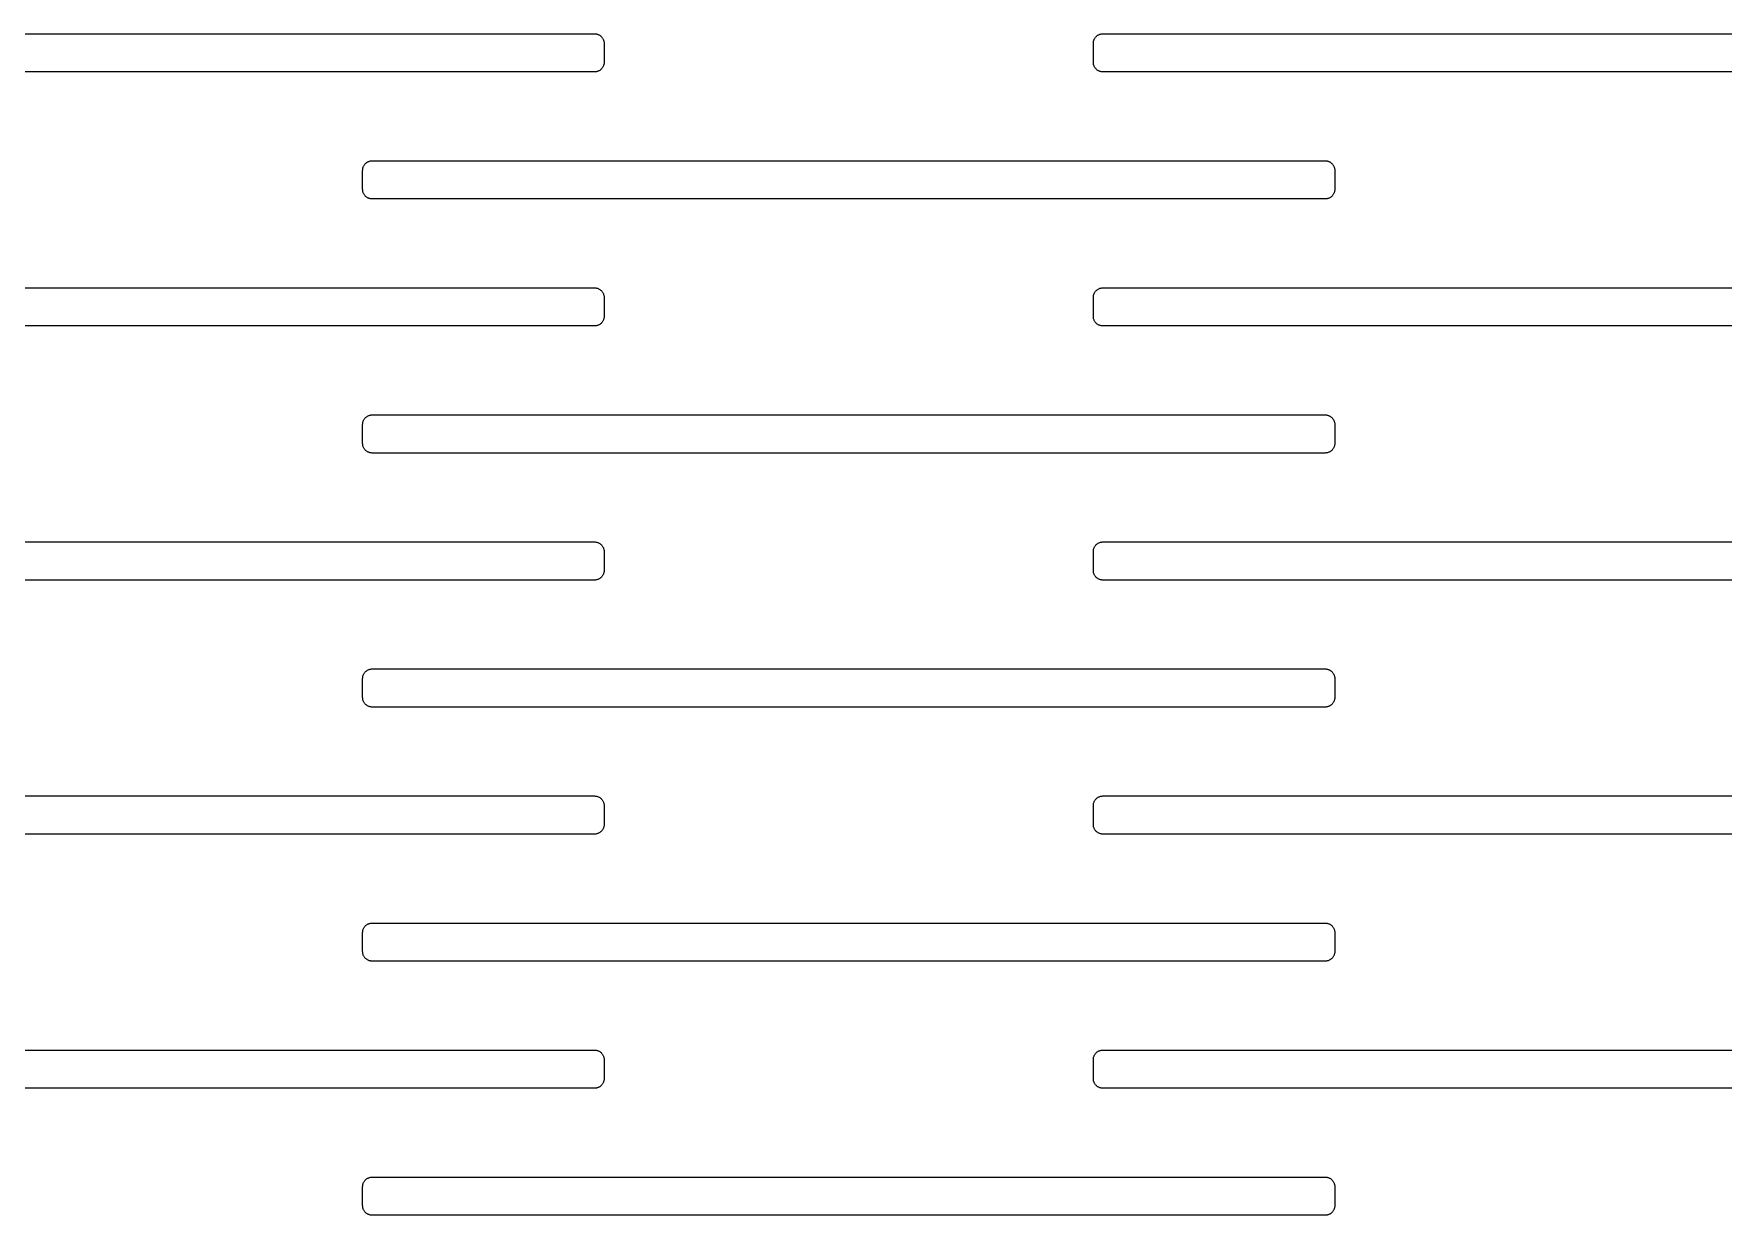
# Model space of a CAD drawing. Header units: metres. Extents: x -156 to 156, y -163 to 163.
# Drawn here: x -25.7 to 27.5, y 42.7 to 79.9 of the extents above; entities that cross this region are included whole.
import ezdxf

# ---------------------------------------------------------------- set-up
doc = ezdxf.new("R2010")
doc.units = ezdxf.units.M

msp = doc.modelspace()

# ---------------------------------------------------------------- linework, layer by layer
for p, q in [((-35, 79.9), (-8, 79.9)), ((-8, 79.9), (-7.98116, 79.8994)), ((-7.98116, 79.8994), (-7.96239, 79.8976)), ((-7.96239, 79.8976), (-7.94377, 79.8947)), ((-7.94377, 79.8947), (-7.92538, 79.8906)), ((-7.92538, 79.8906), (-7.90729, 79.8853)), ((-7.90729, 79.8853), (-7.88956, 79.8789)), ((-7.88956, 79.8789), (-7.87225, 79.8714)), ((-7.87225, 79.8714), (-7.85547, 79.8629)), ((-7.85547, 79.8629), (-7.83925, 79.8533)), ((-7.83925, 79.8533), (-7.82365, 79.8427)), ((-7.82365, 79.8427), (-7.80876, 79.8311)), ((-7.80876, 79.8311), (-7.79463, 79.8187)), ((-7.79463, 79.8187), (-7.7813, 79.8054)), ((-7.7813, 79.8054), (-7.76884, 79.7912)), ((-7.76884, 79.7912), (-7.75729, 79.7763)), ((-7.75729, 79.7763), (-7.74669, 79.7607)), ((7.74669, 79.7607), (7.75729, 79.7763)), ((7.75729, 79.7763), (7.76884, 79.7912)), ((7.76884, 79.7912), (7.7813, 79.8054)), ((7.7813, 79.8054), (7.79463, 79.8187)), ((7.79463, 79.8187), (7.80876, 79.8311)), ((7.80876, 79.8311), (7.82365, 79.8427)), ((7.82365, 79.8427), (7.83925, 79.8533)), ((7.83925, 79.8533), (7.85547, 79.8629)), ((7.85547, 79.8629), (7.87225, 79.8714)), ((7.87225, 79.8714), (7.88956, 79.8789)), ((7.88956, 79.8789), (7.90729, 79.8853)), ((7.90729, 79.8853), (7.92538, 79.8906)), ((7.92538, 79.8906), (7.94377, 79.8947)), ((7.94377, 79.8947), (7.96239, 79.8976)), ((7.96239, 79.8976), (7.98116, 79.8994)), ((7.98116, 79.8994), (8, 79.9)), ((8, 79.9), (35, 79.9)), ((-7.74669, 79.7607), (-7.73711, 79.7445)), ((-7.73711, 79.7445), (-7.72855, 79.7277)), ((-7.72855, 79.7277), (-7.72105, 79.7104)), ((-7.72105, 79.7104), (-7.71468, 79.6927)), ((-7.71468, 79.6927), (-7.70941, 79.6746)), ((-7.70941, 79.6746), (-7.70531, 79.6562)), ((-7.70531, 79.6562), (-7.70236, 79.6376)), ((-7.70236, 79.6376), (-7.70059, 79.6188)), ((-7.70059, 79.6188), (-7.7, 79.6)), ((-7.7, 79.6), (-7.7, 79)), ((7.7, 79.6), (7.70059, 79.6188)), ((7.7, 79), (7.7, 79.6)), ((7.70059, 79.6188), (7.70236, 79.6376)), ((7.70236, 79.6376), (7.70531, 79.6562)), ((7.70531, 79.6562), (7.70941, 79.6746)), ((7.70941, 79.6746), (7.71468, 79.6927)), ((7.71468, 79.6927), (7.72105, 79.7104)), ((7.72105, 79.7104), (7.72855, 79.7277)), ((7.72855, 79.7277), (7.73711, 79.7445)), ((7.73711, 79.7445), (7.74669, 79.7607)), ((-7.94377, 78.7053), (-7.96239, 78.7024)), ((-7.92538, 78.7094), (-7.94377, 78.7053)), ((-7.90729, 78.7147), (-7.92538, 78.7094)), ((-7.88956, 78.7211), (-7.90729, 78.7147)), ((-7.87225, 78.7285), (-7.88956, 78.7211)), ((-7.85547, 78.7371), (-7.87225, 78.7285)), ((-7.83925, 78.7467), (-7.85547, 78.7371)), ((-7.82365, 78.7573), (-7.83925, 78.7467)), ((-7.80876, 78.7688), (-7.82365, 78.7573)), ((-7.79463, 78.7813), (-7.80876, 78.7688)), ((-7.7813, 78.7946), (-7.79463, 78.7813)), ((-7.76884, 78.8088), (-7.7813, 78.7946)), ((-7.75729, 78.8237), (-7.76884, 78.8088)), ((-7.74669, 78.8392), (-7.75729, 78.8237)), ((-7.73711, 78.8555), (-7.74669, 78.8392)), ((-7.72855, 78.8723), (-7.73711, 78.8555)), ((-7.72105, 78.8896), (-7.72855, 78.8723)), ((-7.71468, 78.9073), (-7.72105, 78.8896)), ((-7.70941, 78.9254), (-7.71468, 78.9073)), ((-7.70531, 78.9438), (-7.70941, 78.9254)), ((-7.70236, 78.9624), (-7.70531, 78.9438)), ((-7.70059, 78.9812), (-7.70236, 78.9624)), ((-7.7, 79), (-7.70059, 78.9812)), ((7.70059, 78.9812), (7.7, 79)), ((7.70236, 78.9624), (7.70059, 78.9812)), ((7.70531, 78.9438), (7.70236, 78.9624)), ((7.70941, 78.9254), (7.70531, 78.9438)), ((7.71468, 78.9073), (7.70941, 78.9254)), ((7.72105, 78.8896), (7.71468, 78.9073)), ((7.72855, 78.8723), (7.72105, 78.8896)), ((7.73711, 78.8555), (7.72855, 78.8723)), ((7.74669, 78.8392), (7.73711, 78.8555)), ((7.75729, 78.8237), (7.74669, 78.8392)), ((7.76884, 78.8088), (7.75729, 78.8237)), ((7.7813, 78.7946), (7.76884, 78.8088)), ((7.79463, 78.7813), (7.7813, 78.7946)), ((7.80876, 78.7688), (7.79463, 78.7813)), ((7.82365, 78.7573), (7.80876, 78.7688)), ((7.83925, 78.7467), (7.82365, 78.7573)), ((7.85547, 78.7371), (7.83925, 78.7467)), ((7.87225, 78.7285), (7.85547, 78.7371)), ((7.88956, 78.7211), (7.87225, 78.7285)), ((7.90729, 78.7147), (7.88956, 78.7211)), ((7.92538, 78.7094), (7.90729, 78.7147)), ((7.94377, 78.7053), (7.92538, 78.7094)), ((7.96239, 78.7024), (7.94377, 78.7053)), ((-8, 78.7), (-35, 78.7)), ((-7.98116, 78.7006), (-8, 78.7)), ((-7.96239, 78.7024), (-7.98116, 78.7006)), ((7.98116, 78.7006), (7.96239, 78.7024)), ((8, 78.7), (7.98116, 78.7006)), ((35, 78.7), (8, 78.7)), ((-15.3, 75.6), (-15.2994, 75.6188)), ((-15.3, 75), (-15.3, 75.6)), ((-15.2994, 75.6188), (-15.2976, 75.6376)), ((-15.2976, 75.6376), (-15.2947, 75.6562)), ((-15.2947, 75.6562), (-15.2906, 75.6746)), ((-15.2906, 75.6746), (-15.2853, 75.6927)), ((-15.2853, 75.6927), (-15.2789, 75.7104)), ((-15.2789, 75.7104), (-15.2714, 75.7277)), ((-15.2714, 75.7277), (-15.2629, 75.7445)), ((-15.2629, 75.7445), (-15.2533, 75.7607)), ((-15.2533, 75.7607), (-15.2427, 75.7763)), ((-15.2427, 75.7763), (-15.2311, 75.7912)), ((-15.2311, 75.7912), (-15.2187, 75.8054)), ((-15.2187, 75.8054), (-15.2054, 75.8187)), ((-15.2054, 75.8187), (-15.1912, 75.8311)), ((-15.1912, 75.8311), (-15.1763, 75.8427)), ((-15.1763, 75.8427), (-15.1607, 75.8533)), ((-15.1607, 75.8533), (-15.1445, 75.8629)), ((-15.1445, 75.8629), (-15.1277, 75.8714)), ((-15.1277, 75.8714), (-15.1104, 75.8789)), ((-15.1104, 75.8789), (-15.0927, 75.8853)), ((-15.0927, 75.8853), (-15.0746, 75.8906)), ((-15.0746, 75.8906), (-15.0562, 75.8947)), ((-15.0562, 75.8947), (-15.0376, 75.8976)), ((-15.0376, 75.8976), (-15.0188, 75.8994)), ((-15.0188, 75.8994), (-15, 75.9)), ((-15, 75.9), (15, 75.9)), ((15, 75.9), (15.0188, 75.8994)), ((15.0188, 75.8994), (15.0376, 75.8976)), ((15.0376, 75.8976), (15.0562, 75.8947)), ((15.0562, 75.8947), (15.0746, 75.8906)), ((15.0746, 75.8906), (15.0927, 75.8853)), ((15.0927, 75.8853), (15.1104, 75.8789)), ((15.1104, 75.8789), (15.1277, 75.8714)), ((15.1277, 75.8714), (15.1445, 75.8629)), ((15.1445, 75.8629), (15.1607, 75.8533)), ((15.1607, 75.8533), (15.1763, 75.8427)), ((15.1763, 75.8427), (15.1912, 75.8311)), ((15.1912, 75.8311), (15.2054, 75.8187)), ((15.2054, 75.8187), (15.2187, 75.8054)), ((15.2187, 75.8054), (15.2311, 75.7912)), ((15.2311, 75.7912), (15.2427, 75.7763)), ((15.2427, 75.7763), (15.2533, 75.7607)), ((15.2533, 75.7607), (15.2629, 75.7445)), ((15.2629, 75.7445), (15.2714, 75.7277)), ((15.2714, 75.7277), (15.2789, 75.7104)), ((15.2789, 75.7104), (15.2853, 75.6927)), ((15.2853, 75.6927), (15.2906, 75.6746)), ((15.2906, 75.6746), (15.2947, 75.6562)), ((15.2947, 75.6562), (15.2976, 75.6376)), ((15.2976, 75.6376), (15.2994, 75.6188)), ((15.2994, 75.6188), (15.3, 75.6)), ((15.3, 75.6), (15.3, 75)), ((-15.2994, 74.9812), (-15.3, 75)), ((-15.2976, 74.9624), (-15.2994, 74.9812)), ((15.2994, 74.9812), (15.2976, 74.9624)), ((15.3, 75), (15.2994, 74.9812)), ((-15.2947, 74.9438), (-15.2976, 74.9624)), ((-15.2906, 74.9254), (-15.2947, 74.9438)), ((-15.2853, 74.9073), (-15.2906, 74.9254)), ((-15.2789, 74.8896), (-15.2853, 74.9073)), ((-15.2714, 74.8723), (-15.2789, 74.8896)), ((-15.2629, 74.8555), (-15.2714, 74.8723)), ((-15.2533, 74.8392), (-15.2629, 74.8555)), ((-15.2427, 74.8237), (-15.2533, 74.8392)), ((-15.2311, 74.8088), (-15.2427, 74.8237)), ((-15.2187, 74.7946), (-15.2311, 74.8088)), ((-15.2054, 74.7813), (-15.2187, 74.7946)), ((-15.1912, 74.7688), (-15.2054, 74.7813)), ((-15.1763, 74.7573), (-15.1912, 74.7688)), ((-15.1607, 74.7467), (-15.1763, 74.7573)), ((-15.1445, 74.7371), (-15.1607, 74.7467)), ((-15.1277, 74.7285), (-15.1445, 74.7371)), ((-15.1104, 74.7211), (-15.1277, 74.7285)), ((-15.0927, 74.7147), (-15.1104, 74.7211)), ((-15.0746, 74.7094), (-15.0927, 74.7147)), ((-15.0562, 74.7053), (-15.0746, 74.7094)), ((-15.0376, 74.7024), (-15.0562, 74.7053)), ((-15.0188, 74.7006), (-15.0376, 74.7024)), ((-15, 74.7), (-15.0188, 74.7006)), ((15, 74.7), (-15, 74.7)), ((15.0188, 74.7006), (15, 74.7)), ((15.0376, 74.7024), (15.0188, 74.7006)), ((15.0562, 74.7053), (15.0376, 74.7024)), ((15.0746, 74.7094), (15.0562, 74.7053)), ((15.0927, 74.7147), (15.0746, 74.7094)), ((15.1104, 74.7211), (15.0927, 74.7147)), ((15.1277, 74.7285), (15.1104, 74.7211)), ((15.1445, 74.7371), (15.1277, 74.7285)), ((15.1607, 74.7467), (15.1445, 74.7371)), ((15.1763, 74.7573), (15.1607, 74.7467)), ((15.1912, 74.7688), (15.1763, 74.7573)), ((15.2054, 74.7813), (15.1912, 74.7688)), ((15.2187, 74.7946), (15.2054, 74.7813)), ((15.2311, 74.8088), (15.2187, 74.7946)), ((15.2427, 74.8237), (15.2311, 74.8088)), ((15.2533, 74.8392), (15.2427, 74.8237)), ((15.2629, 74.8555), (15.2533, 74.8392)), ((15.2714, 74.8723), (15.2629, 74.8555)), ((15.2789, 74.8896), (15.2714, 74.8723)), ((15.2853, 74.9073), (15.2789, 74.8896)), ((15.2906, 74.9254), (15.2853, 74.9073)), ((15.2947, 74.9438), (15.2906, 74.9254)), ((15.2976, 74.9624), (15.2947, 74.9438)), ((-35, 71.9), (-8, 71.9)), ((-8, 71.9), (-7.98116, 71.8994)), ((-7.98116, 71.8994), (-7.96239, 71.8976)), ((-7.96239, 71.8976), (-7.94377, 71.8947)), ((-7.94377, 71.8947), (-7.92538, 71.8906)), ((-7.92538, 71.8906), (-7.90729, 71.8853)), ((-7.90729, 71.8853), (-7.88956, 71.8789)), ((-7.88956, 71.8789), (-7.87225, 71.8714)), ((-7.87225, 71.8714), (-7.85547, 71.8629)), ((-7.85547, 71.8629), (-7.83925, 71.8533)), ((-7.83925, 71.8533), (-7.82365, 71.8427)), ((-7.82365, 71.8427), (-7.80876, 71.8311)), ((-7.80876, 71.8311), (-7.79463, 71.8187)), ((-7.79463, 71.8187), (-7.7813, 71.8054)), ((-7.7813, 71.8054), (-7.76884, 71.7912)), ((-7.76884, 71.7912), (-7.75729, 71.7763)), ((7.75729, 71.7763), (7.76884, 71.7912)), ((7.76884, 71.7912), (7.7813, 71.8054)), ((7.7813, 71.8054), (7.79463, 71.8187)), ((7.79463, 71.8187), (7.80876, 71.8311)), ((7.80876, 71.8311), (7.82365, 71.8427)), ((7.82365, 71.8427), (7.83925, 71.8533)), ((7.83925, 71.8533), (7.85547, 71.8629)), ((7.85547, 71.8629), (7.87225, 71.8714)), ((7.87225, 71.8714), (7.88956, 71.8789)), ((7.88956, 71.8789), (7.90729, 71.8853)), ((7.90729, 71.8853), (7.92538, 71.8906)), ((7.92538, 71.8906), (7.94377, 71.8947)), ((7.94377, 71.8947), (7.96239, 71.8976)), ((7.96239, 71.8976), (7.98116, 71.8994)), ((7.98116, 71.8994), (8, 71.9)), ((8, 71.9), (35, 71.9)), ((-7.75729, 71.7763), (-7.74669, 71.7607)), ((-7.74669, 71.7607), (-7.73711, 71.7445)), ((-7.73711, 71.7445), (-7.72855, 71.7277)), ((-7.72855, 71.7277), (-7.72105, 71.7104)), ((-7.72105, 71.7104), (-7.71468, 71.6927)), ((-7.71468, 71.6927), (-7.70941, 71.6746)), ((-7.70941, 71.6746), (-7.70531, 71.6562)), ((-7.70531, 71.6562), (-7.70236, 71.6376)), ((-7.70236, 71.6376), (-7.70059, 71.6188)), ((-7.70059, 71.6188), (-7.7, 71.6)), ((-7.7, 71.6), (-7.7, 71)), ((7.7, 71.6), (7.70059, 71.6188)), ((7.7, 71), (7.7, 71.6)), ((7.70059, 71.6188), (7.70236, 71.6376)), ((7.70236, 71.6376), (7.70531, 71.6562)), ((7.70531, 71.6562), (7.70941, 71.6746)), ((7.70941, 71.6746), (7.71468, 71.6927)), ((7.71468, 71.6927), (7.72105, 71.7104)), ((7.72105, 71.7104), (7.72855, 71.7277)), ((7.72855, 71.7277), (7.73711, 71.7445)), ((7.73711, 71.7445), (7.74669, 71.7607)), ((7.74669, 71.7607), (7.75729, 71.7763)), ((-7.87225, 70.7285), (-7.88956, 70.7211)), ((-7.85547, 70.7371), (-7.87225, 70.7285)), ((-7.83925, 70.7467), (-7.85547, 70.7371)), ((-7.82365, 70.7573), (-7.83925, 70.7467)), ((-7.80876, 70.7688), (-7.82365, 70.7573)), ((-7.79463, 70.7813), (-7.80876, 70.7688)), ((-7.7813, 70.7946), (-7.79463, 70.7813)), ((-7.76884, 70.8088), (-7.7813, 70.7946)), ((-7.75729, 70.8237), (-7.76884, 70.8088)), ((-7.74669, 70.8392), (-7.75729, 70.8237)), ((-7.73711, 70.8555), (-7.74669, 70.8392)), ((-7.72855, 70.8723), (-7.73711, 70.8555)), ((-7.72105, 70.8896), (-7.72855, 70.8723)), ((-7.71468, 70.9073), (-7.72105, 70.8896)), ((-7.70941, 70.9254), (-7.71468, 70.9073)), ((-7.70531, 70.9438), (-7.70941, 70.9254)), ((-7.70236, 70.9624), (-7.70531, 70.9438)), ((-7.70059, 70.9812), (-7.70236, 70.9624)), ((-7.7, 71), (-7.70059, 70.9812)), ((7.70059, 70.9812), (7.7, 71)), ((7.70236, 70.9624), (7.70059, 70.9812)), ((7.70531, 70.9438), (7.70236, 70.9624)), ((7.70941, 70.9254), (7.70531, 70.9438)), ((7.71468, 70.9073), (7.70941, 70.9254)), ((7.72105, 70.8896), (7.71468, 70.9073)), ((7.72855, 70.8723), (7.72105, 70.8896)), ((7.73711, 70.8555), (7.72855, 70.8723)), ((7.74669, 70.8392), (7.73711, 70.8555)), ((7.75729, 70.8237), (7.74669, 70.8392)), ((7.76884, 70.8088), (7.75729, 70.8237)), ((7.7813, 70.7946), (7.76884, 70.8088)), ((7.79463, 70.7813), (7.7813, 70.7946)), ((7.80876, 70.7688), (7.79463, 70.7813)), ((7.82365, 70.7573), (7.80876, 70.7688)), ((7.83925, 70.7467), (7.82365, 70.7573)), ((7.85547, 70.7371), (7.83925, 70.7467)), ((7.87225, 70.7285), (7.85547, 70.7371)), ((7.88956, 70.7211), (7.87225, 70.7285)), ((-8, 70.7), (-35, 70.7)), ((-7.98116, 70.7006), (-8, 70.7)), ((-7.96239, 70.7024), (-7.98116, 70.7006)), ((-7.94377, 70.7053), (-7.96239, 70.7024)), ((-7.92538, 70.7094), (-7.94377, 70.7053)), ((-7.90729, 70.7147), (-7.92538, 70.7094)), ((-7.88956, 70.7211), (-7.90729, 70.7147)), ((7.90729, 70.7147), (7.88956, 70.7211)), ((7.92538, 70.7094), (7.90729, 70.7147)), ((7.94377, 70.7053), (7.92538, 70.7094)), ((7.96239, 70.7024), (7.94377, 70.7053)), ((7.98116, 70.7006), (7.96239, 70.7024)), ((8, 70.7), (7.98116, 70.7006)), ((35, 70.7), (8, 70.7)), ((-15.3, 67.6), (-15.2994, 67.6188)), ((-15.3, 67), (-15.3, 67.6)), ((-15.2994, 67.6188), (-15.2976, 67.6376)), ((-15.2976, 67.6376), (-15.2947, 67.6562)), ((-15.2947, 67.6562), (-15.2906, 67.6746)), ((-15.2906, 67.6746), (-15.2853, 67.6927)), ((-15.2853, 67.6927), (-15.2789, 67.7104)), ((-15.2789, 67.7104), (-15.2714, 67.7277)), ((-15.2714, 67.7277), (-15.2629, 67.7445)), ((-15.2629, 67.7445), (-15.2533, 67.7607)), ((-15.2533, 67.7607), (-15.2427, 67.7763)), ((-15.2427, 67.7763), (-15.2311, 67.7912)), ((-15.2311, 67.7912), (-15.2187, 67.8054)), ((-15.2187, 67.8054), (-15.2054, 67.8187)), ((-15.2054, 67.8187), (-15.1912, 67.8311)), ((-15.1912, 67.8311), (-15.1763, 67.8427)), ((-15.1763, 67.8427), (-15.1607, 67.8533)), ((-15.1607, 67.8533), (-15.1445, 67.8629)), ((-15.1445, 67.8629), (-15.1277, 67.8714)), ((-15.1277, 67.8714), (-15.1104, 67.8789)), ((-15.1104, 67.8789), (-15.0927, 67.8853)), ((-15.0927, 67.8853), (-15.0746, 67.8906)), ((-15.0746, 67.8906), (-15.0562, 67.8947)), ((-15.0562, 67.8947), (-15.0376, 67.8976)), ((-15.0376, 67.8976), (-15.0188, 67.8994)), ((-15.0188, 67.8994), (-15, 67.9)), ((-15, 67.9), (15, 67.9)), ((15, 67.9), (15.0188, 67.8994)), ((15.0188, 67.8994), (15.0376, 67.8976)), ((15.0376, 67.8976), (15.0562, 67.8947)), ((15.0562, 67.8947), (15.0746, 67.8906)), ((15.0746, 67.8906), (15.0927, 67.8853)), ((15.0927, 67.8853), (15.1104, 67.8789)), ((15.1104, 67.8789), (15.1277, 67.8714)), ((15.1277, 67.8714), (15.1445, 67.8629)), ((15.1445, 67.8629), (15.1607, 67.8533)), ((15.1607, 67.8533), (15.1763, 67.8427)), ((15.1763, 67.8427), (15.1912, 67.8311)), ((15.1912, 67.8311), (15.2054, 67.8187)), ((15.2054, 67.8187), (15.2187, 67.8054)), ((15.2187, 67.8054), (15.2311, 67.7912)), ((15.2311, 67.7912), (15.2427, 67.7763)), ((15.2427, 67.7763), (15.2533, 67.7607)), ((15.2533, 67.7607), (15.2629, 67.7445)), ((15.2629, 67.7445), (15.2714, 67.7277)), ((15.2714, 67.7277), (15.2789, 67.7104)), ((15.2789, 67.7104), (15.2853, 67.6927)), ((15.2853, 67.6927), (15.2906, 67.6746)), ((15.2906, 67.6746), (15.2947, 67.6562)), ((15.2947, 67.6562), (15.2976, 67.6376)), ((15.2976, 67.6376), (15.2994, 67.6188)), ((15.2994, 67.6188), (15.3, 67.6)), ((15.3, 67.6), (15.3, 67)), ((-15.2994, 66.9812), (-15.3, 67)), ((-15.2976, 66.9624), (-15.2994, 66.9812)), ((-15.2947, 66.9438), (-15.2976, 66.9624)), ((-15.2906, 66.9254), (-15.2947, 66.9438)), ((-15.2853, 66.9073), (-15.2906, 66.9254)), ((-15.2789, 66.8896), (-15.2853, 66.9073)), ((-15.2714, 66.8723), (-15.2789, 66.8896)), ((-15.2629, 66.8555), (-15.2714, 66.8723)), ((-15.2533, 66.8392), (-15.2629, 66.8555)), ((-15.2427, 66.8237), (-15.2533, 66.8392)), ((-15.2311, 66.8088), (-15.2427, 66.8237)), ((-15.2187, 66.7946), (-15.2311, 66.8088)), ((-15.2054, 66.7813), (-15.2187, 66.7946)), ((-15.1912, 66.7688), (-15.2054, 66.7813)), ((-15.1763, 66.7573), (-15.1912, 66.7688)), ((-15.1607, 66.7467), (-15.1763, 66.7573)), ((-15.1445, 66.7371), (-15.1607, 66.7467)), ((-15.1277, 66.7285), (-15.1445, 66.7371)), ((-15.1104, 66.7211), (-15.1277, 66.7285)), ((-15.0927, 66.7147), (-15.1104, 66.7211)), ((-15.0746, 66.7094), (-15.0927, 66.7147)), ((-15.0562, 66.7053), (-15.0746, 66.7094)), ((-15.0376, 66.7024), (-15.0562, 66.7053)), ((-15.0188, 66.7006), (-15.0376, 66.7024)), ((-15, 66.7), (-15.0188, 66.7006)), ((15, 66.7), (-15, 66.7)), ((15.0188, 66.7006), (15, 66.7)), ((15.0376, 66.7024), (15.0188, 66.7006)), ((15.0562, 66.7053), (15.0376, 66.7024)), ((15.0746, 66.7094), (15.0562, 66.7053)), ((15.0927, 66.7147), (15.0746, 66.7094)), ((15.1104, 66.7211), (15.0927, 66.7147)), ((15.1277, 66.7285), (15.1104, 66.7211)), ((15.1445, 66.7371), (15.1277, 66.7285)), ((15.1607, 66.7467), (15.1445, 66.7371)), ((15.1763, 66.7573), (15.1607, 66.7467)), ((15.1912, 66.7688), (15.1763, 66.7573)), ((15.2054, 66.7813), (15.1912, 66.7688)), ((15.2187, 66.7946), (15.2054, 66.7813)), ((15.2311, 66.8088), (15.2187, 66.7946)), ((15.2427, 66.8237), (15.2311, 66.8088)), ((15.2533, 66.8392), (15.2427, 66.8237)), ((15.2629, 66.8555), (15.2533, 66.8392)), ((15.2714, 66.8723), (15.2629, 66.8555)), ((15.2789, 66.8896), (15.2714, 66.8723)), ((15.2853, 66.9073), (15.2789, 66.8896)), ((15.2906, 66.9254), (15.2853, 66.9073)), ((15.2947, 66.9438), (15.2906, 66.9254)), ((15.2976, 66.9624), (15.2947, 66.9438)), ((15.2994, 66.9812), (15.2976, 66.9624)), ((15.3, 67), (15.2994, 66.9812)), ((-35, 63.9), (-8, 63.9)), ((-8, 63.9), (-7.98116, 63.8994)), ((-7.98116, 63.8994), (-7.96239, 63.8976)), ((-7.96239, 63.8976), (-7.94377, 63.8947)), ((-7.94377, 63.8947), (-7.92538, 63.8906)), ((-7.92538, 63.8906), (-7.90729, 63.8853)), ((-7.90729, 63.8853), (-7.88956, 63.8789)), ((-7.88956, 63.8789), (-7.87225, 63.8714)), ((-7.87225, 63.8714), (-7.85547, 63.8629)), ((-7.85547, 63.8629), (-7.83925, 63.8533)), ((-7.83925, 63.8533), (-7.82365, 63.8427)), ((-7.82365, 63.8427), (-7.80876, 63.8311)), ((-7.80876, 63.8311), (-7.79463, 63.8187)), ((-7.79463, 63.8187), (-7.7813, 63.8054)), ((7.7813, 63.8054), (7.79463, 63.8187)), ((7.79463, 63.8187), (7.80876, 63.8311)), ((7.80876, 63.8311), (7.82365, 63.8427)), ((7.82365, 63.8427), (7.83925, 63.8533)), ((7.83925, 63.8533), (7.85547, 63.8629)), ((7.85547, 63.8629), (7.87225, 63.8714)), ((7.87225, 63.8714), (7.88956, 63.8789)), ((7.88956, 63.8789), (7.90729, 63.8853)), ((7.90729, 63.8853), (7.92538, 63.8906)), ((7.92538, 63.8906), (7.94377, 63.8947)), ((7.94377, 63.8947), (7.96239, 63.8976)), ((7.96239, 63.8976), (7.98116, 63.8994)), ((7.98116, 63.8994), (8, 63.9)), ((8, 63.9), (35, 63.9)), ((-7.7813, 63.8054), (-7.76884, 63.7912)), ((-7.76884, 63.7912), (-7.75729, 63.7763)), ((-7.75729, 63.7763), (-7.74669, 63.7607)), ((-7.74669, 63.7607), (-7.73711, 63.7445)), ((-7.73711, 63.7445), (-7.72855, 63.7277)), ((-7.72855, 63.7277), (-7.72105, 63.7104)), ((-7.72105, 63.7104), (-7.71468, 63.6927)), ((-7.71468, 63.6927), (-7.70941, 63.6746)), ((-7.70941, 63.6746), (-7.70531, 63.6562)), ((-7.70531, 63.6562), (-7.70236, 63.6376)), ((-7.70236, 63.6376), (-7.70059, 63.6188)), ((-7.70059, 63.6188), (-7.7, 63.6)), ((-7.7, 63.6), (-7.7, 63)), ((7.7, 63.6), (7.70059, 63.6188)), ((7.7, 63), (7.7, 63.6)), ((7.70059, 63.6188), (7.70236, 63.6376)), ((7.70236, 63.6376), (7.70531, 63.6562)), ((7.70531, 63.6562), (7.70941, 63.6746)), ((7.70941, 63.6746), (7.71468, 63.6927)), ((7.71468, 63.6927), (7.72105, 63.7104)), ((7.72105, 63.7104), (7.72855, 63.7277)), ((7.72855, 63.7277), (7.73711, 63.7445)), ((7.73711, 63.7445), (7.74669, 63.7607)), ((7.74669, 63.7607), (7.75729, 63.7763)), ((7.75729, 63.7763), (7.76884, 63.7912)), ((7.76884, 63.7912), (7.7813, 63.8054)), ((-7.82365, 62.7573), (-7.83925, 62.7467)), ((-7.80876, 62.7688), (-7.82365, 62.7573)), ((-7.79463, 62.7813), (-7.80876, 62.7688)), ((-7.7813, 62.7946), (-7.79463, 62.7813)), ((-7.76884, 62.8088), (-7.7813, 62.7946)), ((-7.75729, 62.8237), (-7.76884, 62.8088)), ((-7.74669, 62.8392), (-7.75729, 62.8237)), ((-7.73711, 62.8555), (-7.74669, 62.8392)), ((-7.72855, 62.8723), (-7.73711, 62.8555)), ((-7.72105, 62.8896), (-7.72855, 62.8723)), ((-7.71468, 62.9073), (-7.72105, 62.8896)), ((-7.70941, 62.9254), (-7.71468, 62.9073)), ((-7.70531, 62.9438), (-7.70941, 62.9254)), ((-7.70236, 62.9624), (-7.70531, 62.9438)), ((-7.70059, 62.9812), (-7.70236, 62.9624)), ((-7.7, 63), (-7.70059, 62.9812)), ((7.70059, 62.9812), (7.7, 63)), ((7.70236, 62.9624), (7.70059, 62.9812)), ((7.70531, 62.9438), (7.70236, 62.9624)), ((7.70941, 62.9254), (7.70531, 62.9438)), ((7.71468, 62.9073), (7.70941, 62.9254)), ((7.72105, 62.8896), (7.71468, 62.9073)), ((7.72855, 62.8723), (7.72105, 62.8896)), ((7.73711, 62.8555), (7.72855, 62.8723)), ((7.74669, 62.8392), (7.73711, 62.8555)), ((7.75729, 62.8237), (7.74669, 62.8392)), ((7.76884, 62.8088), (7.75729, 62.8237)), ((7.7813, 62.7946), (7.76884, 62.8088)), ((7.79463, 62.7813), (7.7813, 62.7946)), ((7.80876, 62.7688), (7.79463, 62.7813)), ((7.82365, 62.7573), (7.80876, 62.7688)), ((7.83925, 62.7467), (7.82365, 62.7573)), ((-8, 62.7), (-35, 62.7)), ((-7.98116, 62.7006), (-8, 62.7)), ((-7.96239, 62.7024), (-7.98116, 62.7006)), ((-7.94377, 62.7053), (-7.96239, 62.7024)), ((-7.92538, 62.7094), (-7.94377, 62.7053)), ((-7.90729, 62.7147), (-7.92538, 62.7094)), ((-7.88956, 62.7211), (-7.90729, 62.7147)), ((-7.87225, 62.7285), (-7.88956, 62.7211)), ((-7.85547, 62.7371), (-7.87225, 62.7285)), ((-7.83925, 62.7467), (-7.85547, 62.7371)), ((7.85547, 62.7371), (7.83925, 62.7467)), ((7.87225, 62.7285), (7.85547, 62.7371)), ((7.88956, 62.7211), (7.87225, 62.7285)), ((7.90729, 62.7147), (7.88956, 62.7211)), ((7.92538, 62.7094), (7.90729, 62.7147)), ((7.94377, 62.7053), (7.92538, 62.7094)), ((7.96239, 62.7024), (7.94377, 62.7053)), ((7.98116, 62.7006), (7.96239, 62.7024)), ((8, 62.7), (7.98116, 62.7006)), ((35, 62.7), (8, 62.7)), ((-15.3, 59.6), (-15.2994, 59.6188)), ((-15.3, 59), (-15.3, 59.6)), ((-15.2994, 59.6188), (-15.2976, 59.6376)), ((-15.2976, 59.6376), (-15.2947, 59.6562)), ((-15.2947, 59.6562), (-15.2906, 59.6746)), ((-15.2906, 59.6746), (-15.2853, 59.6927)), ((-15.2853, 59.6927), (-15.2789, 59.7104)), ((-15.2789, 59.7104), (-15.2714, 59.7277)), ((-15.2714, 59.7277), (-15.2629, 59.7445)), ((-15.2629, 59.7445), (-15.2533, 59.7607)), ((-15.2533, 59.7607), (-15.2427, 59.7763)), ((-15.2427, 59.7763), (-15.2311, 59.7912)), ((-15.2311, 59.7912), (-15.2187, 59.8054)), ((-15.2187, 59.8054), (-15.2054, 59.8187)), ((-15.2054, 59.8187), (-15.1912, 59.8311)), ((-15.1912, 59.8311), (-15.1763, 59.8427)), ((-15.1763, 59.8427), (-15.1607, 59.8533)), ((-15.1607, 59.8533), (-15.1445, 59.8629)), ((-15.1445, 59.8629), (-15.1277, 59.8714)), ((-15.1277, 59.8714), (-15.1104, 59.8789)), ((-15.1104, 59.8789), (-15.0927, 59.8853)), ((-15.0927, 59.8853), (-15.0746, 59.8906)), ((-15.0746, 59.8906), (-15.0562, 59.8947)), ((-15.0562, 59.8947), (-15.0376, 59.8976)), ((-15.0376, 59.8976), (-15.0188, 59.8994)), ((-15.0188, 59.8994), (-15, 59.9)), ((-15, 59.9), (15, 59.9)), ((15, 59.9), (15.0188, 59.8994)), ((15.0188, 59.8994), (15.0376, 59.8976)), ((15.0376, 59.8976), (15.0562, 59.8947)), ((15.0562, 59.8947), (15.0746, 59.8906)), ((15.0746, 59.8906), (15.0927, 59.8853)), ((15.0927, 59.8853), (15.1104, 59.8789)), ((15.1104, 59.8789), (15.1277, 59.8714)), ((15.1277, 59.8714), (15.1445, 59.8629)), ((15.1445, 59.8629), (15.1607, 59.8533)), ((15.1607, 59.8533), (15.1763, 59.8427)), ((15.1763, 59.8427), (15.1912, 59.8311)), ((15.1912, 59.8311), (15.2054, 59.8187)), ((15.2054, 59.8187), (15.2187, 59.8054)), ((15.2187, 59.8054), (15.2311, 59.7912)), ((15.2311, 59.7912), (15.2427, 59.7763)), ((15.2427, 59.7763), (15.2533, 59.7607)), ((15.2533, 59.7607), (15.2629, 59.7445)), ((15.2629, 59.7445), (15.2714, 59.7277)), ((15.2714, 59.7277), (15.2789, 59.7104)), ((15.2789, 59.7104), (15.2853, 59.6927)), ((15.2853, 59.6927), (15.2906, 59.6746)), ((15.2906, 59.6746), (15.2947, 59.6562)), ((15.2947, 59.6562), (15.2976, 59.6376)), ((15.2976, 59.6376), (15.2994, 59.6188)), ((15.2994, 59.6188), (15.3, 59.6)), ((15.3, 59.6), (15.3, 59)), ((-15.2994, 58.9812), (-15.3, 59)), ((-15.2976, 58.9624), (-15.2994, 58.9812)), ((-15.2947, 58.9438), (-15.2976, 58.9624)), ((-15.2906, 58.9254), (-15.2947, 58.9438)), ((-15.2853, 58.9073), (-15.2906, 58.9254)), ((-15.2789, 58.8896), (-15.2853, 58.9073)), ((-15.2714, 58.8723), (-15.2789, 58.8896)), ((-15.2629, 58.8555), (-15.2714, 58.8723)), ((-15.2533, 58.8392), (-15.2629, 58.8555)), ((-15.2427, 58.8237), (-15.2533, 58.8392)), ((-15.2311, 58.8088), (-15.2427, 58.8237)), ((-15.2187, 58.7946), (-15.2311, 58.8088)), ((-15.2054, 58.7813), (-15.2187, 58.7946)), ((-15.1912, 58.7688), (-15.2054, 58.7813)), ((-15.1763, 58.7573), (-15.1912, 58.7688)), ((-15.1607, 58.7467), (-15.1763, 58.7573)), ((-15.1445, 58.7371), (-15.1607, 58.7467)), ((-15.1277, 58.7285), (-15.1445, 58.7371)), ((-15.1104, 58.7211), (-15.1277, 58.7285)), ((-15.0927, 58.7147), (-15.1104, 58.7211)), ((-15.0746, 58.7094), (-15.0927, 58.7147)), ((-15.0562, 58.7053), (-15.0746, 58.7094)), ((-15.0376, 58.7024), (-15.0562, 58.7053)), ((-15.0188, 58.7006), (-15.0376, 58.7024)), ((-15, 58.7), (-15.0188, 58.7006)), ((15, 58.7), (-15, 58.7)), ((15.0188, 58.7006), (15, 58.7)), ((15.0376, 58.7024), (15.0188, 58.7006)), ((15.0562, 58.7053), (15.0376, 58.7024)), ((15.0746, 58.7094), (15.0562, 58.7053)), ((15.0927, 58.7147), (15.0746, 58.7094)), ((15.1104, 58.7211), (15.0927, 58.7147)), ((15.1277, 58.7285), (15.1104, 58.7211)), ((15.1445, 58.7371), (15.1277, 58.7285)), ((15.1607, 58.7467), (15.1445, 58.7371)), ((15.1763, 58.7573), (15.1607, 58.7467)), ((15.1912, 58.7688), (15.1763, 58.7573)), ((15.2054, 58.7813), (15.1912, 58.7688)), ((15.2187, 58.7946), (15.2054, 58.7813)), ((15.2311, 58.8088), (15.2187, 58.7946)), ((15.2427, 58.8237), (15.2311, 58.8088)), ((15.2533, 58.8392), (15.2427, 58.8237)), ((15.2629, 58.8555), (15.2533, 58.8392)), ((15.2714, 58.8723), (15.2629, 58.8555)), ((15.2789, 58.8896), (15.2714, 58.8723)), ((15.2853, 58.9073), (15.2789, 58.8896)), ((15.2906, 58.9254), (15.2853, 58.9073)), ((15.2947, 58.9438), (15.2906, 58.9254)), ((15.2976, 58.9624), (15.2947, 58.9438)), ((15.2994, 58.9812), (15.2976, 58.9624)), ((15.3, 59), (15.2994, 58.9812)), ((-35, 55.9), (-8, 55.9)), ((-8, 55.9), (-7.98116, 55.8994)), ((-7.98116, 55.8994), (-7.96239, 55.8976)), ((-7.96239, 55.8976), (-7.94377, 55.8947)), ((-7.94377, 55.8947), (-7.92538, 55.8906)), ((-7.92538, 55.8906), (-7.90729, 55.8853)), ((-7.90729, 55.8853), (-7.88956, 55.8789)), ((-7.88956, 55.8789), (-7.87225, 55.8714)), ((-7.87225, 55.8714), (-7.85547, 55.8629)), ((-7.85547, 55.8629), (-7.83925, 55.8533)), ((-7.83925, 55.8533), (-7.82365, 55.8427)), ((-7.82365, 55.8427), (-7.80876, 55.8311)), ((7.80876, 55.8311), (7.82365, 55.8427)), ((7.82365, 55.8427), (7.83925, 55.8533)), ((7.83925, 55.8533), (7.85547, 55.8629)), ((7.85547, 55.8629), (7.87225, 55.8714)), ((7.87225, 55.8714), (7.88956, 55.8789)), ((7.88956, 55.8789), (7.90729, 55.8853)), ((7.90729, 55.8853), (7.92538, 55.8906)), ((7.92538, 55.8906), (7.94377, 55.8947)), ((7.94377, 55.8947), (7.96239, 55.8976)), ((7.96239, 55.8976), (7.98116, 55.8994)), ((7.98116, 55.8994), (8, 55.9)), ((8, 55.9), (35, 55.9)), ((-7.80876, 55.8311), (-7.79463, 55.8187)), ((-7.79463, 55.8187), (-7.7813, 55.8054)), ((-7.7813, 55.8054), (-7.76884, 55.7912)), ((-7.76884, 55.7912), (-7.75729, 55.7763)), ((-7.75729, 55.7763), (-7.74669, 55.7607)), ((-7.74669, 55.7607), (-7.73711, 55.7445)), ((-7.73711, 55.7445), (-7.72855, 55.7277)), ((-7.72855, 55.7277), (-7.72105, 55.7104)), ((-7.72105, 55.7104), (-7.71468, 55.6927)), ((-7.71468, 55.6927), (-7.70941, 55.6746)), ((-7.70941, 55.6746), (-7.70531, 55.6562)), ((-7.70531, 55.6562), (-7.70236, 55.6376)), ((-7.70236, 55.6376), (-7.70059, 55.6188)), ((-7.70059, 55.6188), (-7.7, 55.6)), ((-7.7, 55.6), (-7.7, 55)), ((7.7, 55.6), (7.70059, 55.6188)), ((7.7, 55), (7.7, 55.6)), ((7.70059, 55.6188), (7.70236, 55.6376)), ((7.70236, 55.6376), (7.70531, 55.6562)), ((7.70531, 55.6562), (7.70941, 55.6746)), ((7.70941, 55.6746), (7.71468, 55.6927)), ((7.71468, 55.6927), (7.72105, 55.7104)), ((7.72105, 55.7104), (7.72855, 55.7277)), ((7.72855, 55.7277), (7.73711, 55.7445)), ((7.73711, 55.7445), (7.74669, 55.7607)), ((7.74669, 55.7607), (7.75729, 55.7763)), ((7.75729, 55.7763), (7.76884, 55.7912)), ((7.76884, 55.7912), (7.7813, 55.8054)), ((7.7813, 55.8054), (7.79463, 55.8187)), ((7.79463, 55.8187), (7.80876, 55.8311)), ((-7.79463, 54.7813), (-7.80876, 54.7688)), ((-7.7813, 54.7946), (-7.79463, 54.7813)), ((-7.76884, 54.8088), (-7.7813, 54.7946)), ((-7.75729, 54.8237), (-7.76884, 54.8088)), ((-7.74669, 54.8392), (-7.75729, 54.8237)), ((-7.73711, 54.8555), (-7.74669, 54.8392)), ((-7.72855, 54.8723), (-7.73711, 54.8555)), ((-7.72105, 54.8896), (-7.72855, 54.8723)), ((-7.71468, 54.9073), (-7.72105, 54.8896)), ((-7.70941, 54.9254), (-7.71468, 54.9073)), ((-7.70531, 54.9438), (-7.70941, 54.9254)), ((-7.70236, 54.9624), (-7.70531, 54.9438)), ((-7.70059, 54.9812), (-7.70236, 54.9624)), ((-7.7, 55), (-7.70059, 54.9812)), ((7.70059, 54.9812), (7.7, 55)), ((7.70236, 54.9624), (7.70059, 54.9812)), ((7.70531, 54.9438), (7.70236, 54.9624)), ((7.70941, 54.9254), (7.70531, 54.9438)), ((7.71468, 54.9073), (7.70941, 54.9254)), ((7.72105, 54.8896), (7.71468, 54.9073)), ((7.72855, 54.8723), (7.72105, 54.8896)), ((7.73711, 54.8555), (7.72855, 54.8723)), ((7.74669, 54.8392), (7.73711, 54.8555)), ((7.75729, 54.8237), (7.74669, 54.8392)), ((7.76884, 54.8088), (7.75729, 54.8237)), ((7.7813, 54.7946), (7.76884, 54.8088)), ((7.79463, 54.7813), (7.7813, 54.7946)), ((7.80876, 54.7688), (7.79463, 54.7813)), ((-8, 54.7), (-35, 54.7)), ((-7.98116, 54.7006), (-8, 54.7)), ((-7.96239, 54.7024), (-7.98116, 54.7006)), ((-7.94377, 54.7053), (-7.96239, 54.7024)), ((-7.92538, 54.7094), (-7.94377, 54.7053)), ((-7.90729, 54.7147), (-7.92538, 54.7094)), ((-7.88956, 54.7211), (-7.90729, 54.7147)), ((-7.87225, 54.7285), (-7.88956, 54.7211)), ((-7.85547, 54.7371), (-7.87225, 54.7285)), ((-7.83925, 54.7467), (-7.85547, 54.7371)), ((-7.82365, 54.7573), (-7.83925, 54.7467)), ((-7.80876, 54.7688), (-7.82365, 54.7573)), ((7.82365, 54.7573), (7.80876, 54.7688)), ((7.83925, 54.7467), (7.82365, 54.7573)), ((7.85547, 54.7371), (7.83925, 54.7467)), ((7.87225, 54.7285), (7.85547, 54.7371)), ((7.88956, 54.7211), (7.87225, 54.7285)), ((7.90729, 54.7147), (7.88956, 54.7211)), ((7.92538, 54.7094), (7.90729, 54.7147)), ((7.94377, 54.7053), (7.92538, 54.7094)), ((7.96239, 54.7024), (7.94377, 54.7053)), ((7.98116, 54.7006), (7.96239, 54.7024)), ((8, 54.7), (7.98116, 54.7006)), ((35, 54.7), (8, 54.7)), ((-15.3, 51.6), (-15.2994, 51.6188)), ((-15.3, 51), (-15.3, 51.6)), ((-15.2994, 51.6188), (-15.2976, 51.6376)), ((-15.2976, 51.6376), (-15.2947, 51.6562)), ((-15.2947, 51.6562), (-15.2906, 51.6746)), ((-15.2906, 51.6746), (-15.2853, 51.6927)), ((-15.2853, 51.6927), (-15.2789, 51.7104)), ((-15.2789, 51.7104), (-15.2714, 51.7277)), ((-15.2714, 51.7277), (-15.2629, 51.7445)), ((-15.2629, 51.7445), (-15.2533, 51.7607)), ((-15.2533, 51.7607), (-15.2427, 51.7763)), ((-15.2427, 51.7763), (-15.2311, 51.7912)), ((-15.2311, 51.7912), (-15.2187, 51.8054)), ((-15.2187, 51.8054), (-15.2054, 51.8187)), ((-15.2054, 51.8187), (-15.1912, 51.8311)), ((-15.1912, 51.8311), (-15.1763, 51.8427)), ((-15.1763, 51.8427), (-15.1607, 51.8533)), ((-15.1607, 51.8533), (-15.1445, 51.8629)), ((-15.1445, 51.8629), (-15.1277, 51.8714)), ((-15.1277, 51.8714), (-15.1104, 51.8789)), ((-15.1104, 51.8789), (-15.0927, 51.8853)), ((-15.0927, 51.8853), (-15.0746, 51.8906)), ((-15.0746, 51.8906), (-15.0562, 51.8947)), ((-15.0562, 51.8947), (-15.0376, 51.8976)), ((-15.0376, 51.8976), (-15.0188, 51.8994)), ((-15.0188, 51.8994), (-15, 51.9)), ((-15, 51.9), (15, 51.9)), ((15, 51.9), (15.0188, 51.8994)), ((15.0188, 51.8994), (15.0376, 51.8976)), ((15.0376, 51.8976), (15.0562, 51.8947)), ((15.0562, 51.8947), (15.0746, 51.8906)), ((15.0746, 51.8906), (15.0927, 51.8853)), ((15.0927, 51.8853), (15.1104, 51.8789)), ((15.1104, 51.8789), (15.1277, 51.8714)), ((15.1277, 51.8714), (15.1445, 51.8629)), ((15.1445, 51.8629), (15.1607, 51.8533)), ((15.1607, 51.8533), (15.1763, 51.8427)), ((15.1763, 51.8427), (15.1912, 51.8311)), ((15.1912, 51.8311), (15.2054, 51.8187)), ((15.2054, 51.8187), (15.2187, 51.8054)), ((15.2187, 51.8054), (15.2311, 51.7912)), ((15.2311, 51.7912), (15.2427, 51.7763)), ((15.2427, 51.7763), (15.2533, 51.7607)), ((15.2533, 51.7607), (15.2629, 51.7445)), ((15.2629, 51.7445), (15.2714, 51.7277)), ((15.2714, 51.7277), (15.2789, 51.7104)), ((15.2789, 51.7104), (15.2853, 51.6927)), ((15.2853, 51.6927), (15.2906, 51.6746)), ((15.2906, 51.6746), (15.2947, 51.6562)), ((15.2947, 51.6562), (15.2976, 51.6376)), ((15.2976, 51.6376), (15.2994, 51.6188)), ((15.2994, 51.6188), (15.3, 51.6)), ((15.3, 51.6), (15.3, 51)), ((-15.2994, 50.9812), (-15.3, 51)), ((-15.2976, 50.9624), (-15.2994, 50.9812)), ((-15.2947, 50.9438), (-15.2976, 50.9624)), ((-15.2906, 50.9254), (-15.2947, 50.9438)), ((-15.2853, 50.9073), (-15.2906, 50.9254)), ((-15.2789, 50.8896), (-15.2853, 50.9073)), ((-15.2714, 50.8723), (-15.2789, 50.8896)), ((-15.2629, 50.8555), (-15.2714, 50.8723)), ((-15.2533, 50.8392), (-15.2629, 50.8555)), ((-15.2427, 50.8237), (-15.2533, 50.8392)), ((-15.2311, 50.8088), (-15.2427, 50.8237)), ((-15.2187, 50.7946), (-15.2311, 50.8088)), ((-15.2054, 50.7813), (-15.2187, 50.7946)), ((-15.1912, 50.7688), (-15.2054, 50.7813)), ((-15.1763, 50.7573), (-15.1912, 50.7688)), ((-15.1607, 50.7467), (-15.1763, 50.7573)), ((-15.1445, 50.7371), (-15.1607, 50.7467)), ((-15.1277, 50.7285), (-15.1445, 50.7371)), ((-15.1104, 50.7211), (-15.1277, 50.7285)), ((-15.0927, 50.7147), (-15.1104, 50.7211)), ((-15.0746, 50.7094), (-15.0927, 50.7147)), ((-15.0562, 50.7053), (-15.0746, 50.7094)), ((-15.0376, 50.7024), (-15.0562, 50.7053)), ((-15.0188, 50.7006), (-15.0376, 50.7024)), ((-15, 50.7), (-15.0188, 50.7006)), ((15, 50.7), (-15, 50.7)), ((15.0188, 50.7006), (15, 50.7)), ((15.0376, 50.7024), (15.0188, 50.7006)), ((15.0562, 50.7053), (15.0376, 50.7024)), ((15.0746, 50.7094), (15.0562, 50.7053)), ((15.0927, 50.7147), (15.0746, 50.7094)), ((15.1104, 50.7211), (15.0927, 50.7147)), ((15.1277, 50.7285), (15.1104, 50.7211)), ((15.1445, 50.7371), (15.1277, 50.7285)), ((15.1607, 50.7467), (15.1445, 50.7371)), ((15.1763, 50.7573), (15.1607, 50.7467)), ((15.1912, 50.7688), (15.1763, 50.7573)), ((15.2054, 50.7813), (15.1912, 50.7688)), ((15.2187, 50.7946), (15.2054, 50.7813)), ((15.2311, 50.8088), (15.2187, 50.7946)), ((15.2427, 50.8237), (15.2311, 50.8088)), ((15.2533, 50.8392), (15.2427, 50.8237)), ((15.2629, 50.8555), (15.2533, 50.8392)), ((15.2714, 50.8723), (15.2629, 50.8555)), ((15.2789, 50.8896), (15.2714, 50.8723)), ((15.2853, 50.9073), (15.2789, 50.8896)), ((15.2906, 50.9254), (15.2853, 50.9073)), ((15.2947, 50.9438), (15.2906, 50.9254)), ((15.2976, 50.9624), (15.2947, 50.9438)), ((15.2994, 50.9812), (15.2976, 50.9624)), ((15.3, 51), (15.2994, 50.9812)), ((-35, 47.9), (-8, 47.9)), ((-8, 47.9), (-7.98116, 47.8994)), ((-7.98116, 47.8994), (-7.96239, 47.8976)), ((-7.96239, 47.8976), (-7.94377, 47.8947)), ((-7.94377, 47.8947), (-7.92538, 47.8906)), ((-7.92538, 47.8906), (-7.90729, 47.8853)), ((-7.90729, 47.8853), (-7.88956, 47.8789)), ((-7.88956, 47.8789), (-7.87225, 47.8714)), ((-7.87225, 47.8714), (-7.85547, 47.8629)), ((-7.85547, 47.8629), (-7.83925, 47.8533)), ((7.83925, 47.8533), (7.85547, 47.8629)), ((7.85547, 47.8629), (7.87225, 47.8714)), ((7.87225, 47.8714), (7.88956, 47.8789)), ((7.88956, 47.8789), (7.90729, 47.8853)), ((7.90729, 47.8853), (7.92538, 47.8906)), ((7.92538, 47.8906), (7.94377, 47.8947)), ((7.94377, 47.8947), (7.96239, 47.8976)), ((7.96239, 47.8976), (7.98116, 47.8994)), ((7.98116, 47.8994), (8, 47.9)), ((8, 47.9), (35, 47.9)), ((-7.83925, 47.8533), (-7.82365, 47.8427)), ((-7.82365, 47.8427), (-7.80876, 47.8311)), ((-7.80876, 47.8311), (-7.79463, 47.8187)), ((-7.79463, 47.8187), (-7.7813, 47.8054)), ((-7.7813, 47.8054), (-7.76884, 47.7912)), ((-7.76884, 47.7912), (-7.75729, 47.7763)), ((-7.75729, 47.7763), (-7.74669, 47.7607)), ((-7.74669, 47.7607), (-7.73711, 47.7445)), ((-7.73711, 47.7445), (-7.72855, 47.7277)), ((-7.72855, 47.7277), (-7.72105, 47.7104)), ((-7.72105, 47.7104), (-7.71468, 47.6927)), ((-7.71468, 47.6927), (-7.70941, 47.6746)), ((-7.70941, 47.6746), (-7.70531, 47.6562)), ((-7.70531, 47.6562), (-7.70236, 47.6376)), ((-7.70236, 47.6376), (-7.70059, 47.6188)), ((-7.70059, 47.6188), (-7.7, 47.6)), ((-7.7, 47.6), (-7.7, 47)), ((7.7, 47.6), (7.70059, 47.6188)), ((7.7, 47), (7.7, 47.6)), ((7.70059, 47.6188), (7.70236, 47.6376)), ((7.70236, 47.6376), (7.70531, 47.6562)), ((7.70531, 47.6562), (7.70941, 47.6746)), ((7.70941, 47.6746), (7.71468, 47.6927)), ((7.71468, 47.6927), (7.72105, 47.7104)), ((7.72105, 47.7104), (7.72855, 47.7277)), ((7.72855, 47.7277), (7.73711, 47.7445)), ((7.73711, 47.7445), (7.74669, 47.7607)), ((7.74669, 47.7607), (7.75729, 47.7763)), ((7.75729, 47.7763), (7.76884, 47.7912)), ((7.76884, 47.7912), (7.7813, 47.8054)), ((7.7813, 47.8054), (7.79463, 47.8187)), ((7.79463, 47.8187), (7.80876, 47.8311)), ((7.80876, 47.8311), (7.82365, 47.8427)), ((7.82365, 47.8427), (7.83925, 47.8533)), ((-7.76884, 46.8088), (-7.7813, 46.7946)), ((-7.75729, 46.8237), (-7.76884, 46.8088)), ((-7.74669, 46.8392), (-7.75729, 46.8237)), ((-7.73711, 46.8555), (-7.74669, 46.8392)), ((-7.72855, 46.8723), (-7.73711, 46.8555)), ((-7.72105, 46.8896), (-7.72855, 46.8723)), ((-7.71468, 46.9073), (-7.72105, 46.8896)), ((-7.70941, 46.9254), (-7.71468, 46.9073)), ((-7.70531, 46.9438), (-7.70941, 46.9254)), ((-7.70236, 46.9624), (-7.70531, 46.9438)), ((-7.70059, 46.9812), (-7.70236, 46.9624)), ((-7.7, 47), (-7.70059, 46.9812)), ((7.70059, 46.9812), (7.7, 47)), ((7.70236, 46.9624), (7.70059, 46.9812)), ((7.70531, 46.9438), (7.70236, 46.9624)), ((7.70941, 46.9254), (7.70531, 46.9438)), ((7.71468, 46.9073), (7.70941, 46.9254)), ((7.72105, 46.8896), (7.71468, 46.9073)), ((7.72855, 46.8723), (7.72105, 46.8896)), ((7.73711, 46.8555), (7.72855, 46.8723)), ((7.74669, 46.8392), (7.73711, 46.8555)), ((7.75729, 46.8237), (7.74669, 46.8392)), ((7.76884, 46.8088), (7.75729, 46.8237)), ((7.7813, 46.7946), (7.76884, 46.8088)), ((-8, 46.7), (-35, 46.7)), ((-7.98116, 46.7006), (-8, 46.7)), ((-7.96239, 46.7024), (-7.98116, 46.7006)), ((-7.94377, 46.7053), (-7.96239, 46.7024)), ((-7.92538, 46.7094), (-7.94377, 46.7053)), ((-7.90729, 46.7147), (-7.92538, 46.7094)), ((-7.88956, 46.7211), (-7.90729, 46.7147)), ((-7.87225, 46.7285), (-7.88956, 46.7211)), ((-7.85547, 46.7371), (-7.87225, 46.7285)), ((-7.83925, 46.7467), (-7.85547, 46.7371)), ((-7.82365, 46.7573), (-7.83925, 46.7467)), ((-7.80876, 46.7688), (-7.82365, 46.7573)), ((-7.79463, 46.7813), (-7.80876, 46.7688)), ((-7.7813, 46.7946), (-7.79463, 46.7813)), ((7.79463, 46.7813), (7.7813, 46.7946)), ((7.80876, 46.7688), (7.79463, 46.7813)), ((7.82365, 46.7573), (7.80876, 46.7688)), ((7.83925, 46.7467), (7.82365, 46.7573)), ((7.85547, 46.7371), (7.83925, 46.7467)), ((7.87225, 46.7285), (7.85547, 46.7371)), ((7.88956, 46.7211), (7.87225, 46.7285)), ((7.90729, 46.7147), (7.88956, 46.7211)), ((7.92538, 46.7094), (7.90729, 46.7147)), ((7.94377, 46.7053), (7.92538, 46.7094)), ((7.96239, 46.7024), (7.94377, 46.7053)), ((7.98116, 46.7006), (7.96239, 46.7024)), ((8, 46.7), (7.98116, 46.7006)), ((35, 46.7), (8, 46.7)), ((-15.3, 43.6), (-15.2994, 43.6188)), ((-15.2994, 43.6188), (-15.2976, 43.6376)), ((-15.2976, 43.6376), (-15.2947, 43.6562)), ((-15.2947, 43.6562), (-15.2906, 43.6746)), ((-15.2906, 43.6746), (-15.2853, 43.6927)), ((-15.2853, 43.6927), (-15.2789, 43.7104)), ((-15.2789, 43.7104), (-15.2714, 43.7277)), ((-15.2714, 43.7277), (-15.2629, 43.7445)), ((-15.2629, 43.7445), (-15.2533, 43.7607)), ((-15.2533, 43.7607), (-15.2427, 43.7763)), ((-15.2427, 43.7763), (-15.2311, 43.7912)), ((-15.2311, 43.7912), (-15.2187, 43.8054)), ((-15.2187, 43.8054), (-15.2054, 43.8187)), ((-15.2054, 43.8187), (-15.1912, 43.8311)), ((-15.1912, 43.8311), (-15.1763, 43.8427)), ((-15.1763, 43.8427), (-15.1607, 43.8533)), ((-15.1607, 43.8533), (-15.1445, 43.8629)), ((-15.1445, 43.8629), (-15.1277, 43.8714)), ((-15.1277, 43.8714), (-15.1104, 43.8789)), ((-15.1104, 43.8789), (-15.0927, 43.8853)), ((-15.0927, 43.8853), (-15.0746, 43.8906)), ((-15.0746, 43.8906), (-15.0562, 43.8947)), ((-15.0562, 43.8947), (-15.0376, 43.8976)), ((-15.0376, 43.8976), (-15.0188, 43.8994)), ((-15.0188, 43.8994), (-15, 43.9)), ((-15, 43.9), (15, 43.9)), ((15, 43.9), (15.0188, 43.8994)), ((15.0188, 43.8994), (15.0376, 43.8976)), ((15.0376, 43.8976), (15.0562, 43.8947)), ((15.0562, 43.8947), (15.0746, 43.8906)), ((15.0746, 43.8906), (15.0927, 43.8853)), ((15.0927, 43.8853), (15.1104, 43.8789)), ((15.1104, 43.8789), (15.1277, 43.8714)), ((15.1277, 43.8714), (15.1445, 43.8629)), ((15.1445, 43.8629), (15.1607, 43.8533)), ((15.1607, 43.8533), (15.1763, 43.8427)), ((15.1763, 43.8427), (15.1912, 43.8311)), ((15.1912, 43.8311), (15.2054, 43.8187)), ((15.2054, 43.8187), (15.2187, 43.8054)), ((15.2187, 43.8054), (15.2311, 43.7912)), ((15.2311, 43.7912), (15.2427, 43.7763)), ((15.2427, 43.7763), (15.2533, 43.7607)), ((15.2533, 43.7607), (15.2629, 43.7445)), ((15.2629, 43.7445), (15.2714, 43.7277)), ((15.2714, 43.7277), (15.2789, 43.7104)), ((15.2789, 43.7104), (15.2853, 43.6927)), ((15.2853, 43.6927), (15.2906, 43.6746)), ((15.2906, 43.6746), (15.2947, 43.6562)), ((15.2947, 43.6562), (15.2976, 43.6376)), ((15.2976, 43.6376), (15.2994, 43.6188)), ((15.2994, 43.6188), (15.3, 43.6)), ((-15.3, 43), (-15.3, 43.6)), ((15.3, 43.6), (15.3, 43)), ((-15.2994, 42.9812), (-15.3, 43)), ((-15.2976, 42.9624), (-15.2994, 42.9812)), ((-15.2947, 42.9438), (-15.2976, 42.9624)), ((-15.2906, 42.9254), (-15.2947, 42.9438)), ((-15.2853, 42.9073), (-15.2906, 42.9254)), ((-15.2789, 42.8896), (-15.2853, 42.9073)), ((-15.2714, 42.8723), (-15.2789, 42.8896)), ((-15.2629, 42.8555), (-15.2714, 42.8723)), ((-15.2533, 42.8392), (-15.2629, 42.8555)), ((-15.2427, 42.8237), (-15.2533, 42.8392)), ((-15.2311, 42.8088), (-15.2427, 42.8237)), ((-15.2187, 42.7946), (-15.2311, 42.8088)), ((-15.2054, 42.7813), (-15.2187, 42.7946)), ((-15.1912, 42.7688), (-15.2054, 42.7813)), ((-15.1763, 42.7573), (-15.1912, 42.7688)), ((-15.1607, 42.7467), (-15.1763, 42.7573)), ((-15.1445, 42.7371), (-15.1607, 42.7467)), ((-15.1277, 42.7285), (-15.1445, 42.7371)), ((-15.1104, 42.7211), (-15.1277, 42.7285)), ((-15.0927, 42.7147), (-15.1104, 42.7211)), ((-15.0746, 42.7094), (-15.0927, 42.7147)), ((-15.0562, 42.7053), (-15.0746, 42.7094)), ((-15.0376, 42.7024), (-15.0562, 42.7053)), ((-15.0188, 42.7006), (-15.0376, 42.7024)), ((-15, 42.7), (-15.0188, 42.7006)), ((15, 42.7), (-15, 42.7)), ((15.0188, 42.7006), (15, 42.7)), ((15.0376, 42.7024), (15.0188, 42.7006)), ((15.0562, 42.7053), (15.0376, 42.7024)), ((15.0746, 42.7094), (15.0562, 42.7053)), ((15.0927, 42.7147), (15.0746, 42.7094)), ((15.1104, 42.7211), (15.0927, 42.7147)), ((15.1277, 42.7285), (15.1104, 42.7211)), ((15.1445, 42.7371), (15.1277, 42.7285)), ((15.1607, 42.7467), (15.1445, 42.7371)), ((15.1763, 42.7573), (15.1607, 42.7467)), ((15.1912, 42.7688), (15.1763, 42.7573)), ((15.2054, 42.7813), (15.1912, 42.7688)), ((15.2187, 42.7946), (15.2054, 42.7813)), ((15.2311, 42.8088), (15.2187, 42.7946)), ((15.2427, 42.8237), (15.2311, 42.8088)), ((15.2533, 42.8392), (15.2427, 42.8237)), ((15.2629, 42.8555), (15.2533, 42.8392)), ((15.2714, 42.8723), (15.2629, 42.8555)), ((15.2789, 42.8896), (15.2714, 42.8723)), ((15.2853, 42.9073), (15.2789, 42.8896)), ((15.2906, 42.9254), (15.2853, 42.9073)), ((15.2947, 42.9438), (15.2906, 42.9254)), ((15.2976, 42.9624), (15.2947, 42.9438)), ((15.2994, 42.9812), (15.2976, 42.9624)), ((15.3, 43), (15.2994, 42.9812))]:
    msp.add_line(p, q)

doc.saveas('drawing.dxf')
